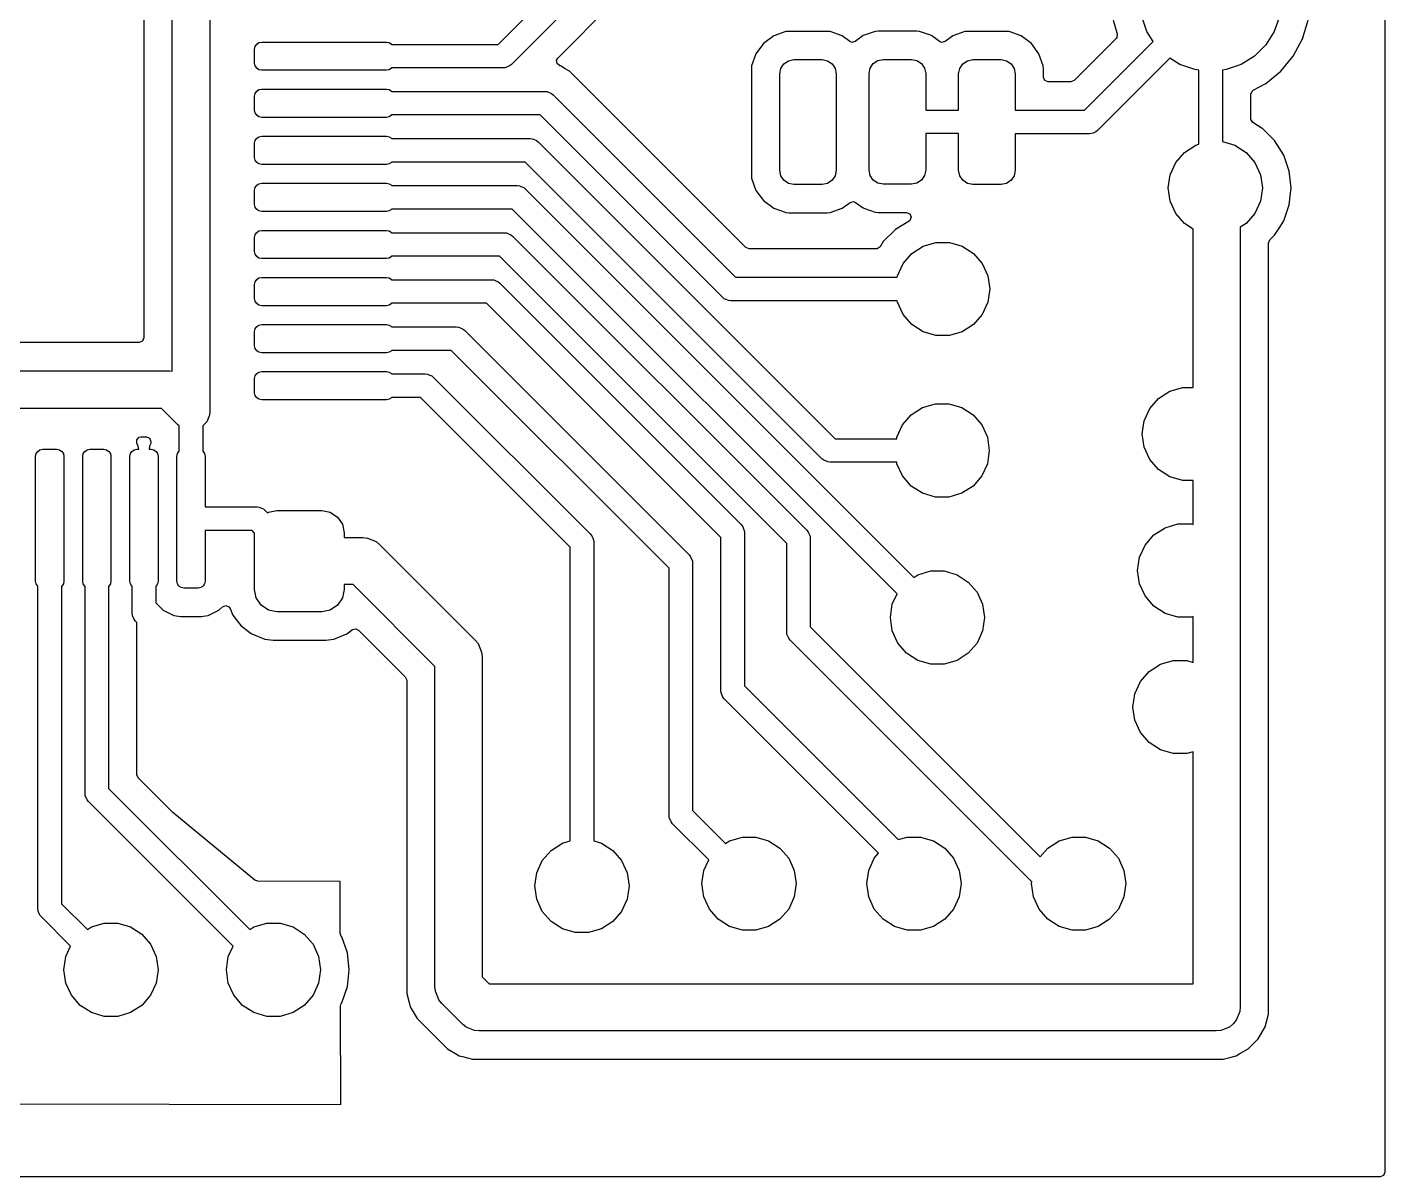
# Model space of a CAD drawing. Extents: x 152.2 to 182.6, y -98 to -72.9.
# Drawn here: x 168.14 to 182.56, y -97.99 to -85.78 of the extents above; entities that cross this region are included whole.
import ezdxf

# ---------------------------------------------------------------- set-up
doc = ezdxf.new("R2010")
doc.units = 0
doc.layers.add('BLACK', color=7, linetype='CONTINUOUS')

msp = doc.modelspace()

# ---------------------------------------------------------------- linework, layer by layer
at = {"layer": 'BLACK', "linetype": 'CONTINUOUS'}
for p, q in [((182.559, -83.488839), (182.559, -97.94)), ((169.684, -89.432954), (169.684, -84.412842)), ((170.084, -84.33), (170.084, -89.86)), ((169.3835, -84.637), (169.3835, -89.0805)), ((173.144724, -85.9625), (173.884, -85.223223)), ((174.097389, -85.363388), (173.284888, -86.175888)), ((173.778214, -86.107532), (174.349485, -85.536263)), ((179.6737, -85.705935), (179.71815, -85.85247)), ((180.033273, -85.825413), (179.977804, -85.666891)), ((181.440196, -85.666891), (181.384727, -85.825413)), ((181.684232, -85.903954), (181.7443, -85.705934)), ((176.071114, -85.872208), (175.961849, -85.952849)), ((176.071123, -85.872204), (176.071114, -85.872208)), ((176.1993, -85.827353), (176.071123, -85.872204)), ((176.199301, -85.827353), (176.1993, -85.827353)), ((176.229724, -85.8245), (176.199301, -85.827353)), ((176.229734, -85.8245), (176.229724, -85.8245)), ((176.638266, -85.8245), (176.229734, -85.8245)), ((176.638275, -85.8245), (176.638266, -85.8245)), ((176.668698, -85.827353), (176.638275, -85.8245)), ((176.796876, -85.872204), (176.668698, -85.827353)), ((176.796885, -85.872208), (176.796876, -85.872204)), ((176.878209, -85.932228), (176.796885, -85.872208)), ((177.021114, -85.869708), (176.936403, -85.932228)), ((177.021123, -85.869704), (177.021114, -85.869708)), ((177.1493, -85.824853), (177.021123, -85.869704)), ((177.149301, -85.824853), (177.1493, -85.824853)), ((177.179724, -85.822), (177.149301, -85.824853)), ((177.179734, -85.822), (177.179724, -85.822)), ((177.588266, -85.822), (177.179734, -85.822)), ((177.588275, -85.822), (177.588266, -85.822)), ((177.618698, -85.824853), (177.588275, -85.822)), ((177.746876, -85.869704), (177.618698, -85.824853)), ((177.746885, -85.869708), (177.746876, -85.869704)), ((177.831596, -85.932228), (177.746885, -85.869708)), ((177.971119, -85.872205), (177.88979, -85.932229)), ((177.971123, -85.872204), (177.971119, -85.872205)), ((178.0993, -85.827353), (177.971123, -85.872204)), ((178.099301, -85.827353), (178.0993, -85.827353)), ((178.129724, -85.8245), (178.099301, -85.827353)), ((178.129734, -85.8245), (178.129724, -85.8245)), ((178.538266, -85.8245), (178.129734, -85.8245)), ((178.538275, -85.8245), (178.538266, -85.8245)), ((178.568698, -85.827353), (178.538275, -85.8245)), ((178.696876, -85.872204), (178.568698, -85.827353)), ((178.696885, -85.872208), (178.696876, -85.872204)), ((178.80615, -85.952849), (178.696885, -85.872208)), ((179.705908, -85.901342), (179.259604, -86.347648)), ((179.714474, -85.889793), (179.705908, -85.901342)), ((179.71815, -85.85247), (179.714474, -85.889793)), ((180.100237, -85.931986), (180.033273, -85.825413)), ((181.384727, -85.825413), (181.295374, -85.967617)), ((181.586685, -86.08645), (181.684232, -85.903954)), ((170.559, -86.0125), (170.564709, -85.983799)), ((170.559, -86.1625), (170.559, -86.0125)), ((170.564709, -85.983799), (170.580967, -85.959467)), ((170.580967, -85.959467), (170.605299, -85.943209)), ((170.605299, -85.943209), (170.634, -85.9375)), ((170.634, -85.9375), (171.959, -85.9375)), ((171.959, -85.9375), (171.987701, -85.943209)), ((171.987701, -85.943209), (172.012033, -85.959467)), ((172.012033, -85.959467), (172.01406, -85.9625)), ((172.01406, -85.9625), (173.144724, -85.9625)), ((175.961849, -85.952849), (175.881208, -86.062114)), ((176.900003, -85.941256), (176.878209, -85.932228)), ((176.936403, -85.932228), (176.900003, -85.941256)), ((177.85339, -85.941256), (177.831596, -85.932228)), ((177.88979, -85.932229), (177.85339, -85.941256)), ((178.886791, -86.062114), (178.80615, -85.952849)), ((179.369724, -86.6625), (180.100237, -85.931986)), ((181.295374, -85.967617), (181.176617, -86.086374)), ((170.564709, -86.191201), (170.559, -86.1625)), ((170.580967, -86.215533), (170.564709, -86.191201)), ((173.265946, -86.191434), (173.234084, -86.204631)), ((173.265951, -86.191428), (173.265946, -86.191434)), ((173.284888, -86.175888), (173.265951, -86.191428)), ((173.765534, -86.129494), (173.778214, -86.107532)), ((173.770428, -86.166676), (173.765534, -86.129494)), ((173.80018, -86.189508), (173.770428, -86.166676)), ((173.805738, -86.190997), (173.80018, -86.189508)), ((173.857226, -86.220724), (173.805738, -86.190997)), ((175.836353, -86.190301), (175.8335, -86.220724)), ((175.881204, -86.062123), (175.836353, -86.1903)), ((175.836353, -86.1903), (175.836353, -86.190301)), ((175.881208, -86.062114), (175.881204, -86.062123)), ((176.145418, -86.217597), (176.177934, -86.168934)), ((176.177934, -86.168934), (176.226597, -86.136418)), ((176.226597, -86.136418), (176.284, -86.125)), ((176.284, -86.125), (176.584, -86.125)), ((176.584, -86.125), (176.641403, -86.136418)), ((176.641403, -86.136418), (176.690066, -86.168934)), ((176.690066, -86.168934), (176.722582, -86.217597)), ((177.095418, -86.215097), (177.127934, -86.166434)), ((177.127934, -86.166434), (177.176597, -86.133918)), ((177.176597, -86.133918), (177.234, -86.1225)), ((177.234, -86.1225), (177.534, -86.1225)), ((177.534, -86.1225), (177.591403, -86.133918)), ((177.591403, -86.133918), (177.640066, -86.166434)), ((177.640066, -86.166434), (177.672582, -86.215097)), ((178.045418, -86.217597), (178.077934, -86.168934)), ((178.077934, -86.168934), (178.126597, -86.136418)), ((178.126597, -86.136418), (178.184, -86.125)), ((178.184, -86.125), (178.484, -86.125)), ((178.484, -86.125), (178.541403, -86.136418)), ((178.541403, -86.136418), (178.590066, -86.168934)), ((178.590066, -86.168934), (178.622582, -86.217597)), ((178.886795, -86.062123), (178.886791, -86.062114)), ((178.931646, -86.1903), (178.886795, -86.062123)), ((178.931646, -86.190301), (178.931646, -86.1903)), ((178.934499, -86.220724), (178.931646, -86.190301)), ((180.277013, -86.108762), (179.509888, -86.875888)), ((180.383587, -86.175727), (180.277013, -86.108762)), ((180.542109, -86.231196), (180.383587, -86.175727)), ((181.034413, -86.175727), (180.875891, -86.231196)), ((181.176617, -86.086374), (181.034413, -86.175727)), ((181.45541, -86.24641), (181.586685, -86.08645)), ((170.605299, -86.231791), (170.580967, -86.215533)), ((170.634, -86.2375), (170.605299, -86.231791)), ((171.959, -86.2375), (170.634, -86.2375)), ((171.987701, -86.231791), (171.959, -86.2375)), ((172.012033, -86.215533), (171.987701, -86.231791)), ((172.01406, -86.2125), (172.012033, -86.215533)), ((173.1965, -86.2125), (172.01406, -86.2125)), ((173.220886, -86.210098), (173.1965, -86.2125)), ((173.220887, -86.210098), (173.220886, -86.210098)), ((173.234084, -86.204631), (173.220887, -86.210098)), ((173.902763, -86.247015), (173.857226, -86.220724)), ((174.83975, -87.184003), (173.902763, -86.247015)), ((175.8335, -86.220724), (175.8335, -87.354275)), ((176.134, -86.275), (176.145418, -86.217597)), ((176.134, -87.3), (176.134, -86.275)), ((176.722582, -86.217597), (176.734, -86.275)), ((176.734, -86.275), (176.734, -87.3)), ((177.084, -86.2725), (177.095418, -86.215097)), ((177.084, -87.2975), (177.084, -86.2725)), ((177.672582, -86.215097), (177.684, -86.2725)), ((177.684, -86.2725), (177.684, -86.66)), ((178.034, -86.275), (178.045418, -86.217597)), ((178.034, -86.66), (178.034, -86.275)), ((178.622582, -86.217597), (178.634, -86.275)), ((178.634, -86.275), (178.634, -86.6625)), ((178.9345, -86.220743), (178.934499, -86.220724)), ((178.9345, -86.313), (178.9345, -86.220743)), ((178.948852, -86.347648), (178.9345, -86.313)), ((180.584, -86.235915), (180.542109, -86.231196)), ((180.584, -87.02308), (180.584, -86.235915)), ((180.875891, -86.231196), (180.834, -86.235915)), ((180.834, -86.235915), (180.834, -86.993717)), ((181.29545, -86.377685), (181.45541, -86.24641)), ((170.559, -86.5125), (170.564709, -86.483799)), ((170.564709, -86.483799), (170.580967, -86.459467)), ((170.580967, -86.459467), (170.605299, -86.443209)), ((170.605299, -86.443209), (170.634, -86.4375)), ((170.634, -86.4375), (171.959, -86.4375)), ((171.959, -86.4375), (171.987701, -86.443209)), ((171.987701, -86.443209), (172.012033, -86.459467)), ((172.012033, -86.459467), (172.01406, -86.4625)), ((172.01406, -86.4625), (173.6415, -86.4625)), ((173.6415, -86.4625), (173.665886, -86.464902)), ((173.665886, -86.464902), (173.665887, -86.464902)), ((173.665887, -86.464902), (173.679084, -86.470368)), ((173.679084, -86.470368), (173.710946, -86.483566)), ((173.710946, -86.483566), (173.710951, -86.483571)), ((173.710951, -86.483571), (173.729888, -86.499112)), ((178.9835, -86.362), (178.948852, -86.347648)), ((179.224956, -86.362), (178.9835, -86.362)), ((179.259604, -86.347648), (179.224956, -86.362)), ((181.1345, -86.493084), (181.148852, -86.458436)), ((181.148852, -86.458436), (181.160398, -86.449871)), ((181.160398, -86.449871), (181.29545, -86.377685)), ((170.559, -86.6625), (170.559, -86.5125)), ((173.729888, -86.499112), (175.665777, -88.435)), ((181.1345, -86.750952), (181.1345, -86.493084)), ((170.564709, -86.691201), (170.559, -86.6625)), ((170.580967, -86.715533), (170.564709, -86.691201)), ((170.605299, -86.731791), (170.580967, -86.715533)), ((170.634, -86.7375), (170.605299, -86.731791)), ((171.959, -86.7375), (170.634, -86.7375)), ((171.987701, -86.731791), (171.959, -86.7375)), ((172.012033, -86.715533), (171.987701, -86.731791)), ((172.01406, -86.7125), (172.012033, -86.715533)), ((173.589724, -86.7125), (172.01406, -86.7125)), ((175.525611, -88.648388), (173.589724, -86.7125)), ((177.684, -86.66), (178.034, -86.66)), ((178.634, -86.6625), (179.369724, -86.6625)), ((181.135728, -86.761855), (181.1345, -86.750952)), ((181.15743, -86.792441), (181.135728, -86.761855)), ((178.034, -86.91), (177.684, -86.91)), ((177.684, -86.91), (177.684, -87.2975)), ((178.034, -87.3), (178.034, -86.91)), ((179.4215, -86.9125), (178.634, -86.9125)), ((178.634, -86.9125), (178.634, -87.3)), ((179.445886, -86.910098), (179.4215, -86.9125)), ((179.445887, -86.910098), (179.445886, -86.910098)), ((179.46091, -86.903875), (179.445887, -86.910098)), ((179.490946, -86.891434), (179.46091, -86.903875)), ((179.490951, -86.891428), (179.490946, -86.891434)), ((179.509888, -86.875888), (179.490951, -86.891428)), ((181.25743, -86.855276), (181.15743, -86.792441)), ((181.261262, -86.857684), (181.25743, -86.855276)), ((181.388816, -86.985238), (181.261262, -86.857684)), ((170.559, -87.0125), (170.564709, -86.983799)), ((170.559, -87.1625), (170.559, -87.0125)), ((170.564709, -86.983799), (170.580967, -86.959467)), ((170.580967, -86.959467), (170.605299, -86.943209)), ((170.605299, -86.943209), (170.634, -86.9375)), ((170.634, -86.9375), (171.959, -86.9375)), ((171.959, -86.9375), (171.987701, -86.943209)), ((171.987701, -86.943209), (172.012033, -86.959467)), ((172.012033, -86.959467), (172.01406, -86.9625)), ((172.01406, -86.9625), (173.482896, -86.9625)), ((173.482896, -86.9625), (173.507282, -86.964902)), ((173.507282, -86.964902), (173.507283, -86.964902)), ((173.507283, -86.964902), (173.52048, -86.970368)), ((173.52048, -86.970368), (173.552342, -86.983566)), ((173.552342, -86.983566), (173.552347, -86.983571)), ((173.552347, -86.983571), (173.571284, -86.999112)), ((173.571284, -86.999112), (176.722173, -90.15)), ((180.43157, -87.109625), (180.551292, -87.032684)), ((180.551292, -87.032684), (180.584, -87.02308)), ((180.834, -86.993717), (180.966708, -87.032684)), ((180.966708, -87.032684), (181.08643, -87.109625)), ((181.388817, -86.98524), (181.388816, -86.985238)), ((181.484787, -87.137973), (181.388817, -86.98524)), ((170.564709, -87.191201), (170.559, -87.1625)), ((170.580967, -87.215533), (170.564709, -87.191201)), ((175.775895, -88.120148), (174.83975, -87.184003)), ((180.338373, -87.21718), (180.43157, -87.109625)), ((181.08643, -87.109625), (181.179627, -87.21718)), ((181.484788, -87.137977), (181.484787, -87.137973)), ((181.484789, -87.137978), (181.484788, -87.137977)), ((181.544368, -87.308245), (181.484789, -87.137978)), ((170.605299, -87.231791), (170.580967, -87.215533)), ((170.634, -87.2375), (170.605299, -87.231791)), ((171.959, -87.2375), (170.634, -87.2375)), ((171.987701, -87.231791), (171.959, -87.2375)), ((172.012033, -87.215533), (171.987701, -87.231791)), ((172.01406, -87.2125), (172.012033, -87.215533)), ((173.43112, -87.2125), (172.01406, -87.2125)), ((176.582008, -90.363389), (173.43112, -87.2125)), ((175.8335, -87.354275), (175.836353, -87.384698)), ((176.145418, -87.357403), (176.134, -87.3)), ((176.734, -87.3), (176.722582, -87.357403)), ((177.095418, -87.354903), (177.084, -87.2975)), ((177.684, -87.2975), (177.672582, -87.354903)), ((178.045418, -87.357403), (178.034, -87.3)), ((178.634, -87.3), (178.622582, -87.357403)), ((180.259, -87.4875), (180.279254, -87.346634)), ((180.279254, -87.346634), (180.338373, -87.21718)), ((181.179627, -87.21718), (181.238746, -87.346634)), ((181.238746, -87.346634), (181.259, -87.4875)), ((181.564565, -87.4875), (181.544368, -87.308245)), ((170.559, -87.5125), (170.564709, -87.483799)), ((170.564709, -87.483799), (170.580967, -87.459467)), ((170.580967, -87.459467), (170.605299, -87.443209)), ((170.605299, -87.443209), (170.634, -87.4375)), ((170.634, -87.4375), (171.959, -87.4375)), ((171.959, -87.4375), (171.987701, -87.443209)), ((171.987701, -87.443209), (172.012033, -87.459467)), ((172.012033, -87.459467), (172.01406, -87.4625)), ((172.01406, -87.4625), (173.3465, -87.4625)), ((173.3465, -87.4625), (173.370886, -87.464902)), ((173.370886, -87.464902), (173.370887, -87.464902)), ((173.370887, -87.464902), (173.384084, -87.470368)), ((173.384084, -87.470368), (173.415946, -87.483566)), ((173.415946, -87.483566), (173.415951, -87.483571)), ((173.415951, -87.483571), (173.434888, -87.499112)), ((175.836353, -87.384698), (175.836353, -87.384699)), ((175.836353, -87.384699), (175.881204, -87.512876)), ((176.177934, -87.406066), (176.145418, -87.357403)), ((176.226597, -87.438582), (176.177934, -87.406066)), ((176.284, -87.45), (176.226597, -87.438582)), ((176.584, -87.45), (176.284, -87.45)), ((176.641403, -87.438582), (176.584, -87.45)), ((176.690066, -87.406066), (176.641403, -87.438582)), ((176.722582, -87.357403), (176.690066, -87.406066)), ((177.127934, -87.403566), (177.095418, -87.354903)), ((177.176597, -87.436082), (177.127934, -87.403566)), ((177.234, -87.4475), (177.176597, -87.436082)), ((177.534, -87.4475), (177.234, -87.4475)), ((177.591403, -87.436082), (177.534, -87.4475)), ((177.640066, -87.403566), (177.591403, -87.436082)), ((177.672582, -87.354903), (177.640066, -87.403566)), ((178.077934, -87.406066), (178.045418, -87.357403)), ((178.126597, -87.438582), (178.077934, -87.406066)), ((178.184, -87.45), (178.126597, -87.438582)), ((178.484, -87.45), (178.184, -87.45)), ((178.541403, -87.438582), (178.484, -87.45)), ((178.590066, -87.406066), (178.541403, -87.438582)), ((178.622582, -87.357403), (178.590066, -87.406066)), ((180.279254, -87.628366), (180.259, -87.4875)), ((181.259, -87.4875), (181.238746, -87.628366)), ((181.544368, -87.666755), (181.564565, -87.4875)), ((170.559, -87.6625), (170.559, -87.5125)), ((173.434888, -87.499112), (177.558476, -91.6227)), ((175.881204, -87.512876), (175.881208, -87.512885)), ((175.881208, -87.512885), (175.961849, -87.62215)), ((175.961849, -87.62215), (176.071114, -87.702791)), ((176.796882, -87.702793), (176.881597, -87.64027)), ((176.881597, -87.64027), (176.917996, -87.631243)), ((176.917996, -87.631243), (176.93979, -87.640271)), ((176.93979, -87.640271), (177.021114, -87.700291)), ((180.338373, -87.75782), (180.279254, -87.628366)), ((181.238746, -87.628366), (181.179627, -87.75782)), ((170.564709, -87.691201), (170.559, -87.6625)), ((170.580967, -87.715533), (170.564709, -87.691201)), ((170.605299, -87.731791), (170.580967, -87.715533)), ((170.634, -87.7375), (170.605299, -87.731791)), ((171.959, -87.7375), (170.634, -87.7375)), ((171.987701, -87.731791), (171.959, -87.7375)), ((172.012033, -87.715533), (171.987701, -87.731791)), ((172.01406, -87.7125), (172.012033, -87.715533)), ((173.294724, -87.7125), (172.01406, -87.7125)), ((177.380074, -91.79785), (173.294724, -87.7125)), ((176.071114, -87.702791), (176.071117, -87.702792)), ((176.071117, -87.702792), (176.071118, -87.702793)), ((176.071118, -87.702793), (176.07112, -87.702793)), ((176.07112, -87.702793), (176.071123, -87.702795)), ((176.071123, -87.702795), (176.192156, -87.745146)), ((176.192156, -87.745146), (176.199301, -87.747646)), ((176.199301, -87.747646), (176.229734, -87.7505)), ((176.229734, -87.7505), (176.229744, -87.7505)), ((176.229744, -87.7505), (176.638256, -87.7505)), ((176.638256, -87.7505), (176.638266, -87.7505)), ((176.638266, -87.7505), (176.668699, -87.747646)), ((176.668699, -87.747646), (176.796882, -87.702793)), ((177.021114, -87.700291), (177.021117, -87.700292)), ((177.021117, -87.700292), (177.021118, -87.700293)), ((177.021118, -87.700293), (177.02112, -87.700293)), ((177.02112, -87.700293), (177.021123, -87.700295)), ((177.021123, -87.700295), (177.028268, -87.702795)), ((177.028268, -87.702795), (177.149301, -87.745146)), ((177.149301, -87.745146), (177.179734, -87.748)), ((177.179734, -87.748), (177.179744, -87.748)), ((177.179744, -87.748), (177.481598, -87.748)), ((177.481598, -87.748), (177.516246, -87.762352)), ((177.516246, -87.762352), (177.530598, -87.797)), ((180.43157, -87.865375), (180.338373, -87.75782)), ((181.179627, -87.75782), (181.08643, -87.865375)), ((181.484789, -87.837022), (181.544368, -87.666755)), ((177.361736, -87.930185), (177.234182, -88.057739)), ((177.36174, -87.930182), (177.361736, -87.930185)), ((177.507668, -87.838489), (177.36174, -87.930182)), ((177.516246, -87.831648), (177.507668, -87.838489)), ((177.530598, -87.797), (177.516246, -87.831648)), ((180.524, -87.924776), (180.43157, -87.865375)), ((180.524, -89.605089), (180.524, -87.924776)), ((181.08643, -87.865375), (181.024, -87.905496)), ((181.024, -87.905496), (181.024, -96.185)), ((181.388816, -87.989762), (181.449555, -87.893096)), ((181.449555, -87.893096), (181.484787, -87.837026)), ((181.484787, -87.837024), (181.484789, -87.837022)), ((181.484787, -87.837026), (181.484787, -87.837024)), ((170.559, -88.0125), (170.564709, -87.983799)), ((170.559, -88.1625), (170.559, -88.0125)), ((170.564709, -87.983799), (170.580967, -87.959467)), ((170.580967, -87.959467), (170.605299, -87.943209)), ((170.605299, -87.943209), (170.634, -87.9375)), ((170.634, -87.9375), (171.959, -87.9375)), ((171.959, -87.9375), (171.987701, -87.943209)), ((171.987701, -87.943209), (172.012033, -87.959467)), ((172.012033, -87.959467), (172.01406, -87.9625)), ((172.01406, -87.9625), (173.210104, -87.9625)), ((173.210104, -87.9625), (173.23449, -87.964902)), ((173.23449, -87.964902), (173.234491, -87.964902)), ((173.234491, -87.964902), (173.247688, -87.970368)), ((173.247688, -87.970368), (173.27955, -87.983566)), ((173.27955, -87.983566), (173.279555, -87.983571)), ((173.279555, -87.983571), (173.298492, -87.999112)), ((173.298492, -87.999112), (176.422388, -91.123008)), ((177.234182, -88.057739), (177.200359, -88.11157)), ((177.656292, -88.105184), (177.792843, -88.065089)), ((177.792843, -88.065089), (177.935157, -88.065089)), ((177.935157, -88.065089), (178.071708, -88.105184)), ((181.3245, -88.074374), (181.338852, -88.039726)), ((181.3245, -96.257475), (181.3245, -88.074374)), ((181.338852, -88.039726), (181.388816, -87.989762)), ((170.564709, -88.191201), (170.559, -88.1625)), ((170.580967, -88.215533), (170.564709, -88.191201)), ((170.605299, -88.231791), (170.580967, -88.215533)), ((172.012033, -88.215533), (171.987701, -88.231791)), ((172.01406, -88.2125), (172.012033, -88.215533)), ((173.158328, -88.2125), (172.01406, -88.2125)), ((176.209, -91.263172), (173.158328, -88.2125)), ((175.810543, -88.1345), (175.775895, -88.120148)), ((177.15887, -88.1345), (175.810543, -88.1345)), ((177.169773, -88.133271), (177.15887, -88.1345)), ((177.200359, -88.11157), (177.169773, -88.133271)), ((177.443373, -88.28968), (177.53657, -88.182125)), ((177.53657, -88.182125), (177.656292, -88.105184)), ((178.071708, -88.105184), (178.19143, -88.182125)), ((178.19143, -88.182125), (178.284627, -88.28968)), ((170.634, -88.2375), (170.605299, -88.231791)), ((171.959, -88.2375), (170.634, -88.2375)), ((171.987701, -88.231791), (171.959, -88.2375)), ((177.384254, -88.419134), (177.443373, -88.28968)), ((178.284627, -88.28968), (178.343746, -88.419134)), ((170.559, -88.5125), (170.564709, -88.483799)), ((170.564709, -88.483799), (170.580967, -88.459467)), ((170.580967, -88.459467), (170.605299, -88.443209)), ((170.605299, -88.443209), (170.634, -88.4375)), ((170.634, -88.4375), (171.959, -88.4375)), ((171.959, -88.4375), (171.987701, -88.443209)), ((171.987701, -88.443209), (172.012033, -88.459467)), ((172.012033, -88.459467), (172.01406, -88.4625)), ((172.01406, -88.4625), (173.073708, -88.4625)), ((173.073708, -88.4625), (173.098094, -88.464902)), ((173.098094, -88.464902), (173.098095, -88.464902)), ((173.098095, -88.464902), (173.111292, -88.470368)), ((173.111292, -88.470368), (173.143154, -88.483566)), ((173.143154, -88.483566), (173.143159, -88.483571)), ((173.143159, -88.483571), (173.162096, -88.499112)), ((173.162096, -88.499112), (175.722389, -91.059404)), ((175.665777, -88.435), (177.381973, -88.435)), ((177.381973, -88.435), (177.384254, -88.419134)), ((178.343746, -88.419134), (178.364, -88.56)), ((170.559, -88.6625), (170.559, -88.5125)), ((175.544553, -88.663933), (175.525611, -88.648388)), ((178.364, -88.56), (178.343746, -88.700866)), ((170.564709, -88.691201), (170.559, -88.6625)), ((170.580967, -88.715533), (170.564709, -88.691201)), ((170.605299, -88.731791), (170.580967, -88.715533)), ((170.634, -88.7375), (170.605299, -88.731791)), ((171.959, -88.7375), (170.634, -88.7375)), ((171.987701, -88.731791), (171.959, -88.7375)), ((172.012033, -88.715533), (171.987701, -88.731791)), ((172.01406, -88.7125), (172.012033, -88.715533)), ((173.021932, -88.7125), (172.01406, -88.7125)), ((175.509, -91.199568), (173.021932, -88.7125)), ((175.544554, -88.663934), (175.544553, -88.663933)), ((175.570949, -88.674866), (175.544554, -88.663934)), ((175.589613, -88.682598), (175.570949, -88.674866)), ((175.589614, -88.682598), (175.589613, -88.682598)), ((175.614, -88.685), (175.589614, -88.682598)), ((177.381973, -88.685), (175.614, -88.685)), ((177.384254, -88.700866), (177.381973, -88.685)), ((177.443373, -88.83032), (177.384254, -88.700866)), ((178.343746, -88.700866), (178.284627, -88.83032)), ((170.605299, -88.943209), (170.634, -88.9375)), ((170.634, -88.9375), (171.959, -88.9375)), ((171.959, -88.9375), (171.987701, -88.943209)), ((177.53657, -88.937875), (177.443373, -88.83032)), ((177.656292, -89.014816), (177.53657, -88.937875)), ((178.19143, -88.937875), (178.071708, -89.014816)), ((178.284627, -88.83032), (178.19143, -88.937875)), ((169.3835, -89.0805), (169.369148, -89.115148)), ((170.559, -89.0125), (170.564709, -88.983799)), ((170.559, -89.1625), (170.559, -89.0125)), ((170.564709, -88.983799), (170.580967, -88.959467)), ((170.580967, -88.959467), (170.605299, -88.943209)), ((171.987701, -88.943209), (172.012033, -88.959467)), ((172.012033, -88.959467), (172.01406, -88.9625)), ((172.01406, -88.9625), (172.698093, -88.9625)), ((172.698093, -88.9625), (172.722479, -88.964902)), ((172.722479, -88.964902), (172.72248, -88.964902)), ((172.72248, -88.964902), (172.735677, -88.970368)), ((172.735677, -88.970368), (172.767539, -88.983566)), ((172.767539, -88.983566), (172.767544, -88.983571)), ((172.767544, -88.983571), (172.786481, -88.999112)), ((172.786481, -88.999112), (175.172388, -91.385019)), ((177.792843, -89.054911), (177.656292, -89.014816)), ((177.935157, -89.054911), (177.792843, -89.054911)), ((178.071708, -89.014816), (177.935157, -89.054911)), ((169.3345, -89.1295), (164.238105, -89.1295)), ((169.369148, -89.115148), (169.3345, -89.1295)), ((170.564709, -89.191201), (170.559, -89.1625)), ((170.580967, -89.215533), (170.564709, -89.191201)), ((170.605299, -89.231791), (170.580967, -89.215533)), ((172.012033, -89.215533), (171.987701, -89.231791)), ((172.01406, -89.2125), (172.012033, -89.215533)), ((172.646317, -89.2125), (172.01406, -89.2125)), ((174.959, -91.525183), (172.646317, -89.2125)), ((170.634, -89.2375), (170.605299, -89.231791)), ((171.959, -89.2375), (170.634, -89.2375)), ((171.987701, -89.231791), (171.959, -89.2375)), ((164.304, -89.43), (169.654, -89.43)), ((169.654, -89.43), (169.684, -89.432954)), ((170.559, -89.5125), (170.564709, -89.483799)), ((170.559, -89.6625), (170.559, -89.5125)), ((170.564709, -89.483799), (170.580967, -89.459467)), ((170.580967, -89.459467), (170.605299, -89.443209)), ((170.605299, -89.443209), (170.634, -89.4375)), ((170.634, -89.4375), (171.959, -89.4375)), ((171.959, -89.4375), (171.987701, -89.443209)), ((171.987701, -89.443209), (172.012033, -89.459467)), ((172.012033, -89.459467), (172.01406, -89.4625)), ((172.01406, -89.4625), (172.3715, -89.4625)), ((172.3715, -89.4625), (172.395886, -89.464902)), ((172.395886, -89.464902), (172.395887, -89.464902)), ((172.395887, -89.464902), (172.409084, -89.470368)), ((172.409084, -89.470368), (172.440946, -89.483566)), ((172.440946, -89.483566), (172.440951, -89.483571)), ((172.440951, -89.483571), (172.459888, -89.499112)), ((172.459888, -89.499112), (174.122388, -91.161612)), ((180.15657, -89.722125), (180.276292, -89.645184)), ((180.276292, -89.645184), (180.412843, -89.605089)), ((180.412843, -89.605089), (180.524, -89.605089)), ((170.564709, -89.691201), (170.559, -89.6625)), ((170.580967, -89.715533), (170.564709, -89.691201)), ((170.605299, -89.731791), (170.580967, -89.715533)), ((170.634, -89.7375), (170.605299, -89.731791)), ((171.959, -89.7375), (170.634, -89.7375)), ((171.987701, -89.731791), (171.959, -89.7375)), ((172.012033, -89.715533), (171.987701, -89.731791)), ((172.01406, -89.7125), (172.012033, -89.715533)), ((172.319724, -89.7125), (172.01406, -89.7125)), ((173.909, -91.301776), (172.319724, -89.7125)), ((177.651292, -89.820184), (177.787843, -89.780089)), ((177.787843, -89.780089), (177.930157, -89.780089)), ((177.930157, -89.780089), (178.066708, -89.820184)), ((180.063373, -89.82968), (180.15657, -89.722125)), ((169.571158, -89.83), (164.304, -89.83)), ((169.742579, -90.001421), (169.571158, -89.83)), ((170.080157, -89.899018), (170.050294, -89.971114)), ((170.084, -89.86), (170.080157, -89.899018)), ((177.438373, -90.00468), (177.53157, -89.897125)), ((177.53157, -89.897125), (177.651292, -89.820184)), ((178.066708, -89.820184), (178.18643, -89.897125)), ((178.18643, -89.897125), (178.279627, -90.00468)), ((180.004254, -89.959134), (180.063373, -89.82968)), ((169.759, -90.014897), (169.742579, -90.001421)), ((169.759, -90.28244), (169.759, -90.014897)), ((170.050294, -89.971114), (170.009, -90.012408)), ((170.009, -90.012408), (170.009, -90.28244)), ((177.379254, -90.134134), (177.438373, -90.00468)), ((178.279627, -90.00468), (178.338746, -90.134134)), ((179.984, -90.1), (180.004254, -89.959134)), ((169.307925, -90.163589), (169.33275, -90.135479)), ((169.310249, -90.20102), (169.307925, -90.163589)), ((169.32291, -90.22692), (169.310249, -90.20102)), ((169.323866, -90.228875), (169.32291, -90.22692)), ((169.328765, -90.2625), (169.323866, -90.228875)), ((169.33275, -90.135479), (169.35427, -90.1305)), ((169.35427, -90.1305), (169.4095, -90.1305)), ((169.4095, -90.1305), (169.444148, -90.144852)), ((169.444134, -90.228872), (169.439235, -90.2625)), ((169.453521, -90.209672), (169.444134, -90.228872)), ((169.444148, -90.144852), (169.4585, -90.1795)), ((169.4585, -90.188152), (169.453521, -90.209672)), ((169.4585, -90.1795), (169.4585, -90.188152)), ((176.722173, -90.15), (177.376973, -90.15)), ((177.376973, -90.15), (177.379254, -90.134134)), ((178.338746, -90.134134), (178.359, -90.275)), ((180.004254, -90.240866), (179.984, -90.1)), ((168.234, -90.3375), (168.239709, -90.308799)), ((168.234, -91.6625), (168.234, -90.3375)), ((168.239709, -90.308799), (168.255967, -90.284467)), ((168.255967, -90.284467), (168.280299, -90.268209)), ((168.280299, -90.268209), (168.309, -90.2625)), ((168.309, -90.2625), (168.459, -90.2625)), ((168.459, -90.2625), (168.487701, -90.268209)), ((168.487701, -90.268209), (168.512033, -90.284467)), ((168.512033, -90.284467), (168.528291, -90.308799)), ((168.528291, -90.308799), (168.534, -90.3375)), ((168.534, -90.3375), (168.534, -91.6625)), ((168.734, -90.3375), (168.739709, -90.308799)), ((168.734, -91.6625), (168.734, -90.3375)), ((168.739709, -90.308799), (168.755967, -90.284467)), ((168.755967, -90.284467), (168.780299, -90.268209)), ((168.780299, -90.268209), (168.809, -90.2625)), ((168.809, -90.2625), (168.959, -90.2625)), ((168.959, -90.2625), (168.987701, -90.268209)), ((168.987701, -90.268209), (169.012033, -90.284467)), ((169.012033, -90.284467), (169.028291, -90.308799)), ((169.028291, -90.308799), (169.034, -90.3375)), ((169.034, -90.3375), (169.034, -91.6625)), ((169.234, -90.3375), (169.239709, -90.308799)), ((169.234, -91.6625), (169.234, -90.3375)), ((169.239709, -90.308799), (169.255967, -90.284467)), ((169.255967, -90.284467), (169.280299, -90.268209)), ((169.280299, -90.268209), (169.309, -90.2625)), ((169.309, -90.2625), (169.328765, -90.2625)), ((169.439235, -90.2625), (169.459, -90.2625)), ((169.459, -90.2625), (169.487701, -90.268209)), ((169.487701, -90.268209), (169.512033, -90.284467)), ((169.512033, -90.284467), (169.528291, -90.308799)), ((169.528291, -90.308799), (169.534, -90.3375)), ((169.534, -90.3375), (169.534, -91.6625)), ((169.734, -90.3375), (169.739709, -90.308799)), ((169.734, -91.6625), (169.734, -90.3375)), ((169.739709, -90.308799), (169.755967, -90.284467)), ((169.755967, -90.284467), (169.759, -90.28244)), ((170.009, -90.28244), (170.012033, -90.284467)), ((170.012033, -90.284467), (170.028291, -90.308799)), ((170.028291, -90.308799), (170.034, -90.3375)), ((170.034, -90.3375), (170.034, -90.875)), ((176.60095, -90.378934), (176.582008, -90.363389)), ((176.646009, -90.397598), (176.60095, -90.378934)), ((178.359, -90.275), (178.338746, -90.415866)), ((180.063373, -90.37032), (180.004254, -90.240866)), ((180.15657, -90.477875), (180.063373, -90.37032)), ((176.64601, -90.397598), (176.646009, -90.397598)), ((176.670396, -90.4), (176.64601, -90.397598)), ((177.376973, -90.4), (176.670396, -90.4)), ((177.379254, -90.415866), (177.376973, -90.4)), ((177.438373, -90.54532), (177.379254, -90.415866)), ((178.338746, -90.415866), (178.279627, -90.54532)), ((180.276292, -90.554816), (180.15657, -90.477875)), ((177.53157, -90.652875), (177.438373, -90.54532)), ((177.651292, -90.729816), (177.53157, -90.652875)), ((178.18643, -90.652875), (178.066708, -90.729816)), ((178.279627, -90.54532), (178.18643, -90.652875)), ((180.412843, -90.594911), (180.276292, -90.554816)), ((180.524, -90.594911), (180.412843, -90.594911)), ((180.524, -91.060621), (180.524, -90.594911)), ((177.787843, -90.769911), (177.651292, -90.729816)), ((177.930157, -90.769911), (177.787843, -90.769911)), ((178.066708, -90.729816), (177.930157, -90.769911)), ((170.034, -90.875), (170.584, -90.875)), ((170.584, -90.875), (170.608386, -90.877402)), ((170.608386, -90.877402), (170.608387, -90.877402)), ((170.608387, -90.877402), (170.613321, -90.879446)), ((170.613321, -90.879446), (170.653446, -90.896066)), ((170.653446, -90.896066), (170.653451, -90.896071)), ((170.653451, -90.896071), (170.672388, -90.911612)), ((170.672388, -90.911612), (170.697065, -90.936289)), ((170.697065, -90.936289), (170.705613, -90.930579)), ((170.705613, -90.930579), (170.7965, -90.9125)), ((170.7965, -90.9125), (171.2715, -90.9125)), ((171.2715, -90.9125), (171.362387, -90.930579)), ((171.362387, -90.930579), (171.439438, -90.982062)), ((171.439438, -90.982062), (171.490921, -91.059113)), ((171.490921, -91.059113), (171.509, -91.15)), ((175.722389, -91.059404), (175.737934, -91.078346)), ((175.737934, -91.078346), (175.756598, -91.123406)), ((180.10657, -91.172125), (180.226292, -91.095184)), ((180.226292, -91.095184), (180.362843, -91.055089)), ((180.362843, -91.055089), (180.505157, -91.055089)), ((180.505157, -91.055089), (180.524, -91.060621)), ((170.532224, -91.125), (170.034, -91.125)), ((170.034, -91.125), (170.034, -91.6625)), ((170.559, -91.151776), (170.532224, -91.125)), ((170.559, -91.75), (170.559, -91.151776)), ((171.509, -91.15), (171.509, -91.2)), ((171.509, -91.2), (171.709, -91.2)), ((171.709, -91.2), (171.757773, -91.204804)), ((171.757773, -91.204804), (171.847893, -91.242133)), ((171.847893, -91.242133), (171.847897, -91.242137)), ((171.847897, -91.242137), (171.885777, -91.273223)), ((174.122388, -91.161612), (174.137928, -91.180548)), ((174.137928, -91.180548), (174.137934, -91.180554)), ((174.137934, -91.180554), (174.156598, -91.225614)), ((174.156598, -91.225614), (174.159, -91.25)), ((175.509, -92.825), (175.509, -91.199568)), ((175.756598, -91.123406), (175.759, -91.147792)), ((175.759, -91.147792), (175.759, -92.773224)), ((176.422388, -91.123008), (176.437928, -91.141944)), ((176.437928, -91.141944), (176.437934, -91.14195)), ((176.437934, -91.14195), (176.441268, -91.15)), ((176.441268, -91.15), (176.452359, -91.176777)), ((176.452359, -91.176777), (176.456598, -91.18701)), ((176.456598, -91.18701), (176.459, -91.211396)), ((176.459, -91.211396), (176.459, -92.148223)), ((180.013373, -91.27968), (180.10657, -91.172125)), ((171.885777, -91.273223), (172.900777, -92.288223)), ((173.909, -94.420898), (173.909, -91.301776)), ((174.159, -91.25), (174.159, -94.420898)), ((175.172388, -91.385019), (175.187928, -91.403955)), ((176.209, -92.2), (176.209, -91.263172)), ((179.954254, -91.409134), (180.013373, -91.27968)), ((174.959, -94.15), (174.959, -91.525183)), ((175.187928, -91.403955), (175.187934, -91.403961)), ((175.187934, -91.403961), (175.206598, -91.449021)), ((175.206598, -91.449021), (175.209, -91.473407)), ((175.209, -91.473407), (175.209, -94.098224)), ((179.934, -91.55), (179.954254, -91.409134)), ((168.239709, -91.691201), (168.234, -91.6625)), ((168.534, -91.6625), (168.528291, -91.691201)), ((168.739709, -91.691201), (168.734, -91.6625)), ((169.034, -91.6625), (169.028291, -91.691201)), ((169.239709, -91.691201), (169.234, -91.6625)), ((169.534, -91.6625), (169.528291, -91.691201)), ((169.739709, -91.691201), (169.734, -91.6625)), ((170.034, -91.6625), (170.028291, -91.691201)), ((177.558476, -91.6227), (177.601292, -91.595184)), ((177.601292, -91.595184), (177.737843, -91.555089)), ((177.737843, -91.555089), (177.880157, -91.555089)), ((177.880157, -91.555089), (178.016708, -91.595184)), ((178.016708, -91.595184), (178.13643, -91.672125)), ((178.13643, -91.672125), (178.229627, -91.77968)), ((179.954254, -91.690866), (179.934, -91.55)), ((168.255967, -91.715533), (168.239709, -91.691201)), ((168.259, -91.717559), (168.255967, -91.715533)), ((168.259, -95.14), (168.259, -91.717559)), ((168.512033, -91.715533), (168.509, -91.717559)), ((168.509, -91.717559), (168.509, -95.088224)), ((168.528291, -91.691201), (168.512033, -91.715533)), ((168.755967, -91.715533), (168.739709, -91.691201)), ((168.759, -91.717559), (168.755967, -91.715533)), ((168.759, -93.915), (168.759, -91.717559)), ((169.012033, -91.715533), (169.009, -91.717559)), ((169.009, -91.717559), (169.009, -93.863223)), ((169.028291, -91.691201), (169.012033, -91.715533)), ((169.255967, -91.715533), (169.239709, -91.691201)), ((169.259, -91.717559), (169.255967, -91.715533)), ((169.259, -92), (169.259, -91.717559)), ((169.512033, -91.715533), (169.509, -91.717559)), ((169.509, -91.717559), (169.509, -91.893537)), ((169.528291, -91.691201), (169.512033, -91.715533)), ((169.755967, -91.715533), (169.739709, -91.691201)), ((169.780299, -91.731791), (169.755967, -91.715533)), ((169.809, -91.7375), (169.780299, -91.731791)), ((169.959, -91.7375), (169.809, -91.7375)), ((169.987701, -91.731791), (169.959, -91.7375)), ((170.012033, -91.715533), (169.987701, -91.731791)), ((170.028291, -91.691201), (170.012033, -91.715533)), ((170.577079, -91.840887), (170.559, -91.75)), ((171.509, -91.75), (171.490921, -91.840887)), ((171.605446, -91.7), (171.509, -91.7)), ((171.509, -91.7), (171.509, -91.75)), ((172.474, -92.568554), (171.605446, -91.7)), ((177.329254, -91.909134), (177.380074, -91.79785)), ((178.229627, -91.77968), (178.288746, -91.909134)), ((180.013373, -91.82032), (179.954254, -91.690866)), ((180.10657, -91.927875), (180.013373, -91.82032)), ((169.509, -91.893537), (169.587789, -91.972326)), ((170.180211, -91.972326), (170.217495, -91.935041)), ((170.217495, -91.935041), (170.25214, -91.920691)), ((170.25214, -91.920691), (170.286789, -91.935042)), ((170.286789, -91.935042), (170.297725, -91.951715)), ((170.297725, -91.951715), (170.323139, -92.01616)), ((170.628562, -91.917938), (170.577079, -91.840887)), ((170.705613, -91.969421), (170.628562, -91.917938)), ((171.439438, -91.917938), (171.362387, -91.969421)), ((171.490921, -91.840887), (171.439438, -91.917938)), ((177.309, -92.05), (177.329254, -91.909134)), ((178.288746, -91.909134), (178.309, -92.05)), ((180.226292, -92.004816), (180.10657, -91.927875)), ((169.261402, -92.024386), (169.259, -92)), ((169.261402, -92.024387), (169.261402, -92.024386)), ((169.266868, -92.037584), (169.261402, -92.024387)), ((169.280066, -92.069446), (169.266868, -92.037584)), ((169.280071, -92.069451), (169.280066, -92.069446)), ((169.295612, -92.088388), (169.280071, -92.069451)), ((169.3095, -92.102276), (169.295612, -92.088388)), ((169.3095, -93.718456), (169.3095, -92.102276)), ((169.587789, -91.972326), (169.700375, -92.027366)), ((169.700375, -92.027366), (169.752094, -92.034901)), ((169.752094, -92.034901), (169.773362, -92.038)), ((169.773362, -92.038), (169.773364, -92.038)), ((169.773364, -92.038), (169.994638, -92.038)), ((169.994638, -92.038), (170.013201, -92.035295)), ((170.013201, -92.035295), (170.067625, -92.027366)), ((170.067625, -92.027366), (170.180211, -91.972326)), ((170.323139, -92.01616), (170.339701, -92.038)), ((170.339701, -92.038), (170.4125, -92.134)), ((170.7965, -91.9875), (170.705613, -91.969421)), ((171.2715, -91.9875), (170.7965, -91.9875)), ((171.362387, -91.969421), (171.2715, -91.9875)), ((177.329254, -92.190866), (177.309, -92.05)), ((178.309, -92.05), (178.288746, -92.190866)), ((180.362843, -92.044911), (180.226292, -92.004816)), ((180.505157, -92.044911), (180.362843, -92.044911)), ((180.524, -92.039378), (180.505157, -92.044911)), ((180.524, -92.525303), (180.524, -92.039378)), ((170.4125, -92.134), (170.494667, -92.196309)), ((170.494667, -92.196309), (170.523008, -92.217801)), ((170.523008, -92.217801), (170.530342, -92.223362)), ((170.530342, -92.223362), (170.667923, -92.277617)), ((171.400077, -92.277617), (171.537658, -92.223362)), ((171.537658, -92.223362), (171.598125, -92.177508)), ((171.598125, -92.177508), (171.634402, -92.168008)), ((171.634402, -92.168008), (171.662379, -92.181904)), ((171.662379, -92.181904), (172.159148, -92.678673)), ((176.211402, -92.224386), (176.209, -92.2)), ((176.230066, -92.269446), (176.211402, -92.224386)), ((176.459, -92.148223), (178.900946, -94.590169)), ((177.388373, -92.32032), (177.329254, -92.190866)), ((178.288746, -92.190866), (178.229627, -92.32032)), ((170.667923, -92.277617), (170.667926, -92.277617)), ((170.667926, -92.277617), (170.667928, -92.277618)), ((170.667928, -92.277618), (170.667927, -92.277618)), ((170.667927, -92.277618), (170.754379, -92.288)), ((170.754379, -92.288), (170.754382, -92.288)), ((170.754382, -92.288), (171.313621, -92.288)), ((171.313621, -92.288), (171.400072, -92.277618)), ((171.400072, -92.277618), (171.400073, -92.277617)), ((171.400073, -92.277617), (171.400077, -92.277617)), ((172.900777, -92.288223), (172.931868, -92.326108)), ((172.931868, -92.326108), (172.969197, -92.416228)), ((176.230071, -92.269451), (176.230066, -92.269446)), ((176.245612, -92.288388), (176.230071, -92.269451)), ((178.811919, -94.854696), (176.245612, -92.288388)), ((177.48157, -92.427875), (177.388373, -92.32032)), ((178.229627, -92.32032), (178.13643, -92.427875)), ((172.969197, -92.416228), (172.969197, -92.416237)), ((172.969197, -92.416237), (172.974, -92.465)), ((172.974, -92.465), (172.974, -95.866446)), ((177.601292, -92.504816), (177.48157, -92.427875)), ((177.737843, -92.544911), (177.601292, -92.504816)), ((178.016708, -92.504816), (177.880157, -92.544911)), ((178.13643, -92.427875), (178.016708, -92.504816)), ((180.176292, -92.545184), (180.312843, -92.505089)), ((180.312843, -92.505089), (180.455157, -92.505089)), ((180.455157, -92.505089), (180.524, -92.525303)), ((172.159148, -92.678673), (172.1735, -92.713321)), ((172.474, -95.97), (172.474, -92.568554)), ((177.880157, -92.544911), (177.737843, -92.544911)), ((179.963373, -92.72968), (180.05657, -92.622125)), ((180.05657, -92.622125), (180.176292, -92.545184)), ((172.1735, -92.713321), (172.1735, -96.042476)), ((175.511402, -92.849386), (175.509, -92.825)), ((175.759, -92.773224), (177.393551, -94.407775)), ((179.904254, -92.859134), (179.963373, -92.72968)), ((175.530066, -92.894446), (175.511402, -92.849386)), ((175.530071, -92.894451), (175.530066, -92.894446)), ((175.545612, -92.913388), (175.530071, -92.894451)), ((177.184114, -94.55189), (175.545612, -92.913388)), ((179.884, -93), (179.904254, -92.859134)), ((179.904254, -93.140866), (179.884, -93)), ((179.963373, -93.27032), (179.904254, -93.140866)), ((180.05657, -93.377875), (179.963373, -93.27032)), ((180.176292, -93.454816), (180.05657, -93.377875)), ((180.312843, -93.494911), (180.176292, -93.454816)), ((180.455157, -93.494911), (180.312843, -93.494911)), ((180.524, -93.474696), (180.455157, -93.494911)), ((180.524, -95.94), (180.524, -93.474696)), ((169.323852, -93.753104), (169.3095, -93.718456)), ((169.685634, -94.114886), (169.323852, -93.753104)), ((168.761402, -93.939386), (168.759, -93.915)), ((168.780066, -93.984446), (168.761402, -93.939386)), ((168.780071, -93.984451), (168.780066, -93.984446)), ((168.795612, -94.003388), (168.780071, -93.984451)), ((169.009, -93.863223), (170.508476, -95.362699)), ((170.330074, -95.537851), (168.795612, -94.003388)), ((169.689088, -94.118026), (169.685634, -94.114886)), ((170.561731, -94.838375), (169.689088, -94.118026)), ((175.209, -94.098224), (175.558476, -94.4477)), ((174.961402, -94.174386), (174.959, -94.15)), ((174.980066, -94.219446), (174.961402, -94.174386)), ((174.980071, -94.219451), (174.980066, -94.219446)), ((174.995612, -94.238388), (174.980071, -94.219451)), ((175.380074, -94.62285), (174.995612, -94.238388)), ((175.601292, -94.420184), (175.737843, -94.380089)), ((175.737843, -94.380089), (175.880157, -94.380089)), ((175.880157, -94.380089), (176.016708, -94.420184)), ((177.393551, -94.407775), (177.487843, -94.380089)), ((177.487843, -94.380089), (177.630157, -94.380089)), ((177.630157, -94.380089), (177.766708, -94.420184)), ((179.101292, -94.420184), (179.237843, -94.380089)), ((179.237843, -94.380089), (179.380157, -94.380089)), ((179.380157, -94.380089), (179.516708, -94.420184)), ((173.613373, -94.62968), (173.70657, -94.522125)), ((173.70657, -94.522125), (173.826292, -94.445184)), ((173.826292, -94.445184), (173.909, -94.420898)), ((174.159, -94.420898), (174.241708, -94.445184)), ((174.241708, -94.445184), (174.36143, -94.522125)), ((174.36143, -94.522125), (174.454627, -94.62968)), ((175.558476, -94.4477), (175.601292, -94.420184)), ((176.016708, -94.420184), (176.13643, -94.497125)), ((176.13643, -94.497125), (176.229627, -94.60468)), ((177.138373, -94.60468), (177.184114, -94.55189)), ((177.766708, -94.420184), (177.88643, -94.497125)), ((177.88643, -94.497125), (177.979627, -94.60468)), ((178.900946, -94.590169), (178.98157, -94.497125)), ((178.98157, -94.497125), (179.101292, -94.420184)), ((179.516708, -94.420184), (179.63643, -94.497125)), ((179.63643, -94.497125), (179.729627, -94.60468)), ((173.554254, -94.759134), (173.613373, -94.62968)), ((174.454627, -94.62968), (174.513746, -94.759134)), ((175.329254, -94.734134), (175.380074, -94.62285)), ((176.229627, -94.60468), (176.288746, -94.734134)), ((177.079254, -94.734134), (177.138373, -94.60468)), ((177.979627, -94.60468), (178.038746, -94.734134)), ((179.729627, -94.60468), (179.788746, -94.734134)), ((170.59284, -94.849587), (170.561731, -94.838375)), ((171.466195, -94.8511), (170.59284, -94.849587)), ((173.534, -94.9), (173.554254, -94.759134)), ((174.513746, -94.759134), (174.534, -94.9)), ((175.309, -94.875), (175.329254, -94.734134)), ((176.288746, -94.734134), (176.309, -94.875)), ((177.059, -94.875), (177.079254, -94.734134)), ((178.038746, -94.734134), (178.059, -94.875)), ((179.788746, -94.734134), (179.809, -94.875)), ((171.466195, -94.851101), (171.466194, -94.8511)), ((171.466194, -94.8511), (171.466195, -94.8511)), ((171.468167, -95.400087), (171.466195, -94.851101)), ((173.554254, -95.040866), (173.534, -94.9)), ((174.534, -94.9), (174.513746, -95.040866)), ((175.329254, -95.015866), (175.309, -94.875)), ((176.309, -94.875), (176.288746, -95.015866)), ((177.079254, -95.015866), (177.059, -94.875)), ((178.059, -94.875), (178.038746, -95.015866)), ((178.809, -94.875), (178.811919, -94.854696)), ((178.829254, -95.015866), (178.809, -94.875)), ((179.809, -94.875), (179.788746, -95.015866)), ((168.509, -95.088224), (168.783476, -95.3627)), ((173.613373, -95.17032), (173.554254, -95.040866)), ((174.513746, -95.040866), (174.454627, -95.17032)), ((175.388373, -95.14532), (175.329254, -95.015866)), ((176.288746, -95.015866), (176.229627, -95.14532)), ((177.138373, -95.14532), (177.079254, -95.015866)), ((178.038746, -95.015866), (177.979627, -95.14532)), ((178.888373, -95.14532), (178.829254, -95.015866)), ((179.788746, -95.015866), (179.729627, -95.14532)), ((168.261402, -95.164386), (168.259, -95.14)), ((168.261402, -95.164387), (168.261402, -95.164386)), ((168.262098, -95.166066), (168.261402, -95.164387)), ((168.280066, -95.209446), (168.262098, -95.166066)), ((168.280071, -95.209451), (168.280066, -95.209446)), ((168.295612, -95.228388), (168.280071, -95.209451)), ((168.605074, -95.53785), (168.295612, -95.228388)), ((173.70657, -95.277875), (173.613373, -95.17032)), ((173.826292, -95.354816), (173.70657, -95.277875)), ((174.36143, -95.277875), (174.241708, -95.354816)), ((174.454627, -95.17032), (174.36143, -95.277875)), ((175.48157, -95.252875), (175.388373, -95.14532)), ((175.601292, -95.329816), (175.48157, -95.252875)), ((176.13643, -95.252875), (176.016708, -95.329816)), ((176.229627, -95.14532), (176.13643, -95.252875)), ((177.23157, -95.252875), (177.138373, -95.14532)), ((177.351292, -95.329816), (177.23157, -95.252875)), ((177.88643, -95.252875), (177.766708, -95.329816)), ((177.979627, -95.14532), (177.88643, -95.252875)), ((178.98157, -95.252875), (178.888373, -95.14532)), ((179.101292, -95.329816), (178.98157, -95.252875)), ((179.63643, -95.252875), (179.516708, -95.329816)), ((179.729627, -95.14532), (179.63643, -95.252875)), ((168.783476, -95.3627), (168.826292, -95.335184)), ((168.826292, -95.335184), (168.962843, -95.295089)), ((168.962843, -95.295089), (169.105157, -95.295089)), ((169.105157, -95.295089), (169.241708, -95.335184)), ((169.241708, -95.335184), (169.36143, -95.412125)), ((169.36143, -95.412125), (169.454627, -95.51968)), ((170.508476, -95.362699), (170.551292, -95.335184)), ((170.551292, -95.335184), (170.687843, -95.295089)), ((170.687843, -95.295089), (170.830157, -95.295089)), ((170.830157, -95.295089), (170.966708, -95.335184)), ((170.966708, -95.335184), (171.08643, -95.412125)), ((171.08643, -95.412125), (171.179627, -95.51968)), ((171.475677, -95.425976), (171.468167, -95.400087)), ((171.484789, -95.440478), (171.475677, -95.425976)), ((173.962843, -95.394911), (173.826292, -95.354816)), ((174.105157, -95.394911), (173.962843, -95.394911)), ((174.241708, -95.354816), (174.105157, -95.394911)), ((175.737843, -95.369911), (175.601292, -95.329816)), ((175.880157, -95.369911), (175.737843, -95.369911)), ((176.016708, -95.329816), (175.880157, -95.369911)), ((177.487843, -95.369911), (177.351292, -95.329816)), ((177.630157, -95.369911), (177.487843, -95.369911)), ((177.766708, -95.329816), (177.630157, -95.369911)), ((179.237843, -95.369911), (179.101292, -95.329816)), ((179.380157, -95.369911), (179.237843, -95.369911)), ((179.516708, -95.329816), (179.380157, -95.369911)), ((168.554254, -95.649134), (168.605074, -95.53785)), ((169.454627, -95.51968), (169.513746, -95.649134)), ((170.279254, -95.649134), (170.330074, -95.537851)), ((171.179627, -95.51968), (171.238746, -95.649134)), ((171.544368, -95.610745), (171.484789, -95.440478)), ((168.534, -95.79), (168.554254, -95.649134)), ((169.513746, -95.649134), (169.534, -95.79)), ((170.259, -95.79), (170.279254, -95.649134)), ((171.238746, -95.649134), (171.259, -95.79)), ((171.564565, -95.79), (171.544368, -95.610745)), ((168.554254, -95.930866), (168.534, -95.79)), ((169.534, -95.79), (169.513746, -95.930866)), ((170.279254, -95.930866), (170.259, -95.79)), ((171.259, -95.79), (171.238746, -95.930866)), ((171.544368, -95.969255), (171.564565, -95.79)), ((168.613373, -96.06032), (168.554254, -95.930866)), ((169.513746, -95.930866), (169.454627, -96.06032)), ((170.338373, -96.06032), (170.279254, -95.930866)), ((171.238746, -95.930866), (171.179627, -96.06032)), ((171.484789, -96.139522), (171.544368, -95.969255)), ((172.478804, -96.018773), (172.474, -95.97)), ((172.974, -95.866446), (173.047554, -95.94)), ((173.047554, -95.94), (180.524, -95.94)), ((168.70657, -96.167875), (168.613373, -96.06032)), ((169.454627, -96.06032), (169.36143, -96.167875)), ((170.43157, -96.167875), (170.338373, -96.06032)), ((171.179627, -96.06032), (171.08643, -96.167875)), ((171.478467, -96.149583), (171.484788, -96.139523)), ((171.484788, -96.139523), (171.484789, -96.139522)), ((172.1735, -96.042476), (172.198631, -96.136262)), ((172.198631, -96.136262), (172.198631, -96.136263)), ((172.198631, -96.136263), (172.211014, -96.182481)), ((172.516133, -96.108893), (172.478804, -96.018773)), ((172.516137, -96.108897), (172.516133, -96.108893)), ((172.547223, -96.146777), (172.516137, -96.108897)), ((172.767223, -96.366777), (172.547223, -96.146777)), ((168.826292, -96.244816), (168.70657, -96.167875)), ((168.962843, -96.284911), (168.826292, -96.244816)), ((169.105157, -96.284911), (168.962843, -96.284911)), ((169.241708, -96.244816), (169.105157, -96.284911)), ((169.36143, -96.167875), (169.241708, -96.244816)), ((170.551292, -96.244816), (170.43157, -96.167875)), ((170.687843, -96.284911), (170.551292, -96.244816)), ((170.830157, -96.284911), (170.687843, -96.284911)), ((170.966708, -96.244816), (170.830157, -96.284911)), ((171.08643, -96.167875), (170.966708, -96.244816)), ((171.470956, -96.175828), (171.478467, -96.149583)), ((171.474708, -97.219424), (171.470956, -96.175828)), ((172.211014, -96.182481), (172.211017, -96.182486)), ((172.211017, -96.182486), (172.283485, -96.308008)), ((181.019196, -96.233773), (180.981867, -96.323893)), ((181.024, -96.185), (181.019196, -96.233773)), ((181.286984, -96.397485), (181.32316, -96.262475)), ((181.32316, -96.262475), (181.3245, -96.257475)), ((172.283485, -96.308008), (172.283488, -96.308012)), ((172.283488, -96.308012), (172.28349, -96.308015)), ((172.28349, -96.308015), (172.605985, -96.63051)), ((172.805102, -96.397862), (172.767223, -96.366777)), ((172.805107, -96.397867), (172.805102, -96.397862)), ((172.895227, -96.435196), (172.805107, -96.397867)), ((172.944, -96.44), (172.895227, -96.435196)), ((180.817773, -96.435196), (180.769, -96.44)), ((180.907893, -96.397867), (180.817773, -96.435196)), ((180.907897, -96.397862), (180.907893, -96.397867)), ((180.945777, -96.366777), (180.907897, -96.397862)), ((180.950777, -96.361777), (180.945777, -96.366777)), ((180.981862, -96.323897), (180.950777, -96.361777)), ((180.981867, -96.323893), (180.981862, -96.323897)), ((181.21451, -96.523015), (181.286984, -96.397485)), ((180.769, -96.44), (172.944, -96.44)), ((181.107015, -96.63051), (181.21451, -96.523015)), ((172.605985, -96.63051), (172.692684, -96.680565)), ((172.692684, -96.680565), (172.731512, -96.702983)), ((172.731512, -96.702983), (172.731514, -96.702983)), ((172.731514, -96.702983), (172.731515, -96.702984)), ((172.731515, -96.702984), (172.766517, -96.712363)), ((172.766517, -96.712363), (172.871522, -96.7405)), ((180.841477, -96.7405), (180.91148, -96.721742)), ((180.91148, -96.721742), (180.981485, -96.702984)), ((180.981485, -96.702984), (181.020316, -96.680565)), ((181.020316, -96.680565), (181.107015, -96.63051)), ((172.871522, -96.7405), (172.871525, -96.7405)), ((172.871525, -96.7405), (180.841477, -96.7405)), ((153.367863, -97.19071), (171.474708, -97.219424)), ((182.51, -97.989), (152.27, -97.989)), ((182.544648, -97.974648), (182.51, -97.989)), ((182.559, -97.94), (182.544648, -97.974648))]:
    msp.add_line(p, q, dxfattribs=at)

doc.saveas('drawing.dxf')
